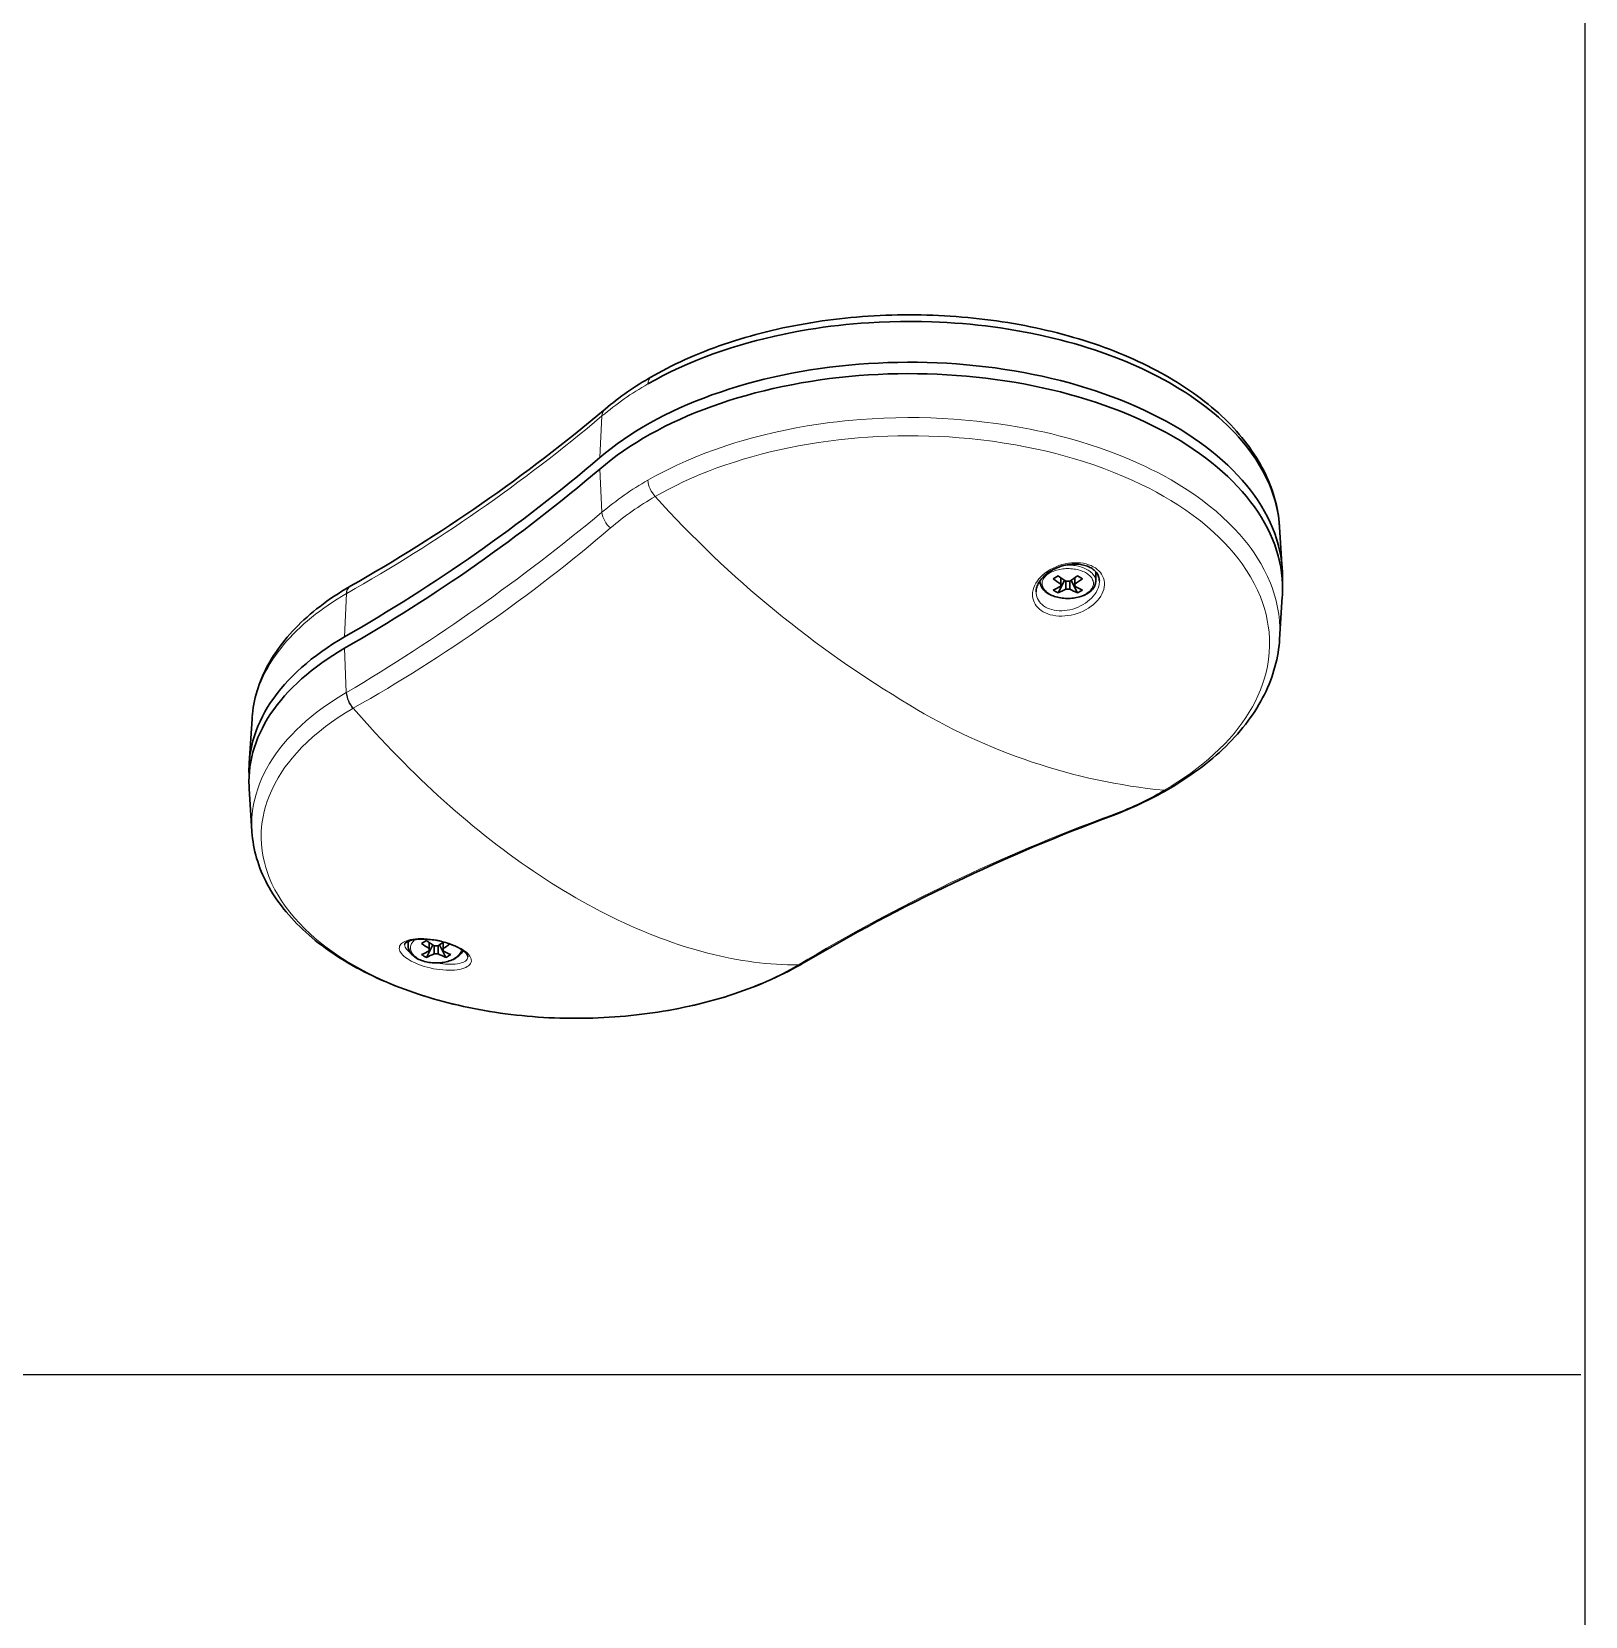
# Model space of a CAD drawing. Header units: millimetres. Extents: x 0 to 594, y 0 to 420.
# Drawn here: x 290.3 to 401.6, y 192.7 to 306.2 of the extents above; entities that cross this region are included whole.
import ezdxf

# ---------------------------------------------------------------- set-up
doc = ezdxf.new("R2010")
doc.units = ezdxf.units.MM
doc.linetypes.add('SLD-Durchgehend', pattern=[0])
doc.layers.add('SLD-0', color=7, linetype='SLD-Durchgehend')

msp = doc.modelspace()

# ---------------------------------------------------------------- linework, layer by layer
at = {"color": 7, "linetype": 'SLD-Durchgehend', "lineweight": 0}
for p, q in [((331.00469, 275.71743), (331.15413, 278.70164)), ((331.15413, 278.70164), (331.15413, 278.70167)), ((331.15253, 271.80325), (331.00469, 274.90088)), ((312.71363, 262.87711), (312.84082, 265.97166)), ((312.8652, 265.98575), (312.84082, 265.97166)), ((312.83718, 258.87497), (312.71363, 262.06057)), ((312.83718, 258.87496), (312.86108, 258.88874)), ((313.34067, 257.76234), (313.31595, 257.74809))]:
    msp.add_line(p, q, dxfattribs=at)
at = {"color": 7, "linetype": 'SLD-Durchgehend', "lineweight": 30}
for p, q in [((379.89431, 267.69847), (379.70073, 270.73267)), ((362.52482, 266.87944), (362.52482, 266.86588)), ((362.52483, 266.86359), (362.52482, 266.86588)), ((363.47597, 267.03273), (363.82953, 267.23683)), ((364.28889, 266.92321), (363.82953, 266.02585)), ((364.02985, 266.6589), (364.02985, 267.09577)), ((364.3834, 266.29152), (364.3834, 266.863)), ((364.66625, 266.863), (364.66625, 266.29152)), ((364.76076, 266.92321), (365.22012, 266.02585)), ((365.0198, 267.09577), (365.0198, 266.6589)), ((365.22012, 267.23683), (365.57368, 267.03273)), ((366.52482, 266.86826), (366.52483, 266.86588)), ((366.52483, 266.86588), (366.52483, 267.54177)), ((313.12035, 266.50044), (313.09497, 266.48579)), ((379.70073, 262.71232), (379.89431, 265.74657)), ((306.08213, 257.00357), (305.87907, 253.82084)), ((305.87908, 252.00919), (306.07632, 248.91758)), ((306.07859, 248.91773), (306.07842, 248.92004)), ((317.26999, 241.05768), (317.26999, 240.74082)), ((318.22114, 240.90767), (318.57469, 241.11177)), ((319.03406, 240.79815), (318.57469, 239.90079)), ((318.77502, 240.53384), (318.77502, 240.97071)), ((319.50592, 240.79815), (319.96529, 239.9008)), ((319.76496, 240.97071), (319.76496, 240.53384)), ((317.27, 240.73853), (317.26999, 240.74082)), ((319.12857, 240.16646), (319.12857, 240.73794)), ((319.41141, 240.73794), (319.41141, 240.16646))]:
    msp.add_line(p, q, dxfattribs=at)
at = {"color": 7, "linetype": 'SLD-Durchgehend', "lineweight": 30, "flags": 128}
for points in [[(379.70055, 270.73265), (379.70031, 270.73572), (379.6757, 271.04068), (379.63856, 271.35849), (379.58969, 271.67744), (379.52929, 271.99574), (379.45722, 272.31379), (379.37363, 272.6309), (379.24243, 273.05767), (379.09032, 273.48221), (378.9175, 273.90401), (378.72256, 274.32587), (378.50683, 274.74443), (378.27057, 275.15918), (377.98994, 275.60643), (377.68539, 276.04843), (377.35587, 276.48644), (377.00286, 276.9183), (376.75135, 277.20625), (376.48939, 277.49108), (376.2166, 277.77316), (375.93356, 278.05185), (375.63662, 278.3305), (375.32943, 278.60542), (375.01155, 278.87698), (374.68367, 279.14455), (374.34477, 279.40891), (373.99594, 279.66913), (373.64971, 279.91643), (373.29465, 280.15953), (372.93029, 280.39874), (372.55738, 280.63351), (372.17408, 280.86495), (371.78247, 281.09171), (371.38203, 281.31408), (370.97361, 281.53156), (370.40934, 281.8175), (369.83116, 282.09416), (369.23977, 282.3612), (368.63106, 282.62032), (368.00967, 282.86936), (367.37637, 283.10803), (366.90785, 283.27523), (366.43342, 283.43678), (365.95244, 283.59287), (365.46594, 283.74316), (364.97154, 283.88831), (364.47199, 284.02746), (363.96662, 284.16077), (363.45652, 284.28795), (362.67333, 284.46921), (361.88056, 284.636), (361.07572, 284.78873), (360.26283, 284.92655), (359.71212, 285.01076), (359.15814, 285.08816), (358.62017, 285.15641), (358.07985, 285.2182), (357.53648, 285.27359), (356.99124, 285.32244), (356.44148, 285.36493), (355.89031, 285.40078), (355.33698, 285.43001), (354.78272, 285.45255), (354.03268, 285.47233), (353.28182, 285.47986), (352.53105, 285.47512), (351.77533, 285.45794), (351.02062, 285.42831), (350.26782, 285.38629), (349.72104, 285.3479), (349.17575, 285.30296), (348.63126, 285.25139), (348.08874, 285.1933), (347.54561, 285.12835), (347.00495, 285.05685), (346.46606, 284.9787), (345.93012, 284.89406), (345.12241, 284.75316), (344.32287, 284.59751), (343.52911, 284.42652), (342.74521, 284.24099), (342.22405, 284.10815), (341.70771, 283.96881), (341.04974, 283.77972), (340.40096, 283.58014), (339.76213, 283.3703), (339.12927, 283.14874), (338.50724, 282.91704), (337.89677, 282.67545), (337.28968, 282.42041), (336.69521, 282.15551), (336.11408, 281.88106), (335.54256, 281.59511), (334.98527, 281.29981), (334.44291, 280.99552)], [(379.69837, 270.75974), (379.69574, 270.80515), (379.67439, 271.05863), (379.64646, 271.3109), (379.61217, 271.56139), (379.57082, 271.81481), (379.5229, 272.06737), (379.46841, 272.3191), (379.40733, 272.57003), (379.33967, 272.82016), (379.26542, 273.0695), (379.18456, 273.3181), (379.09707, 273.56596), (379.00292, 273.81312), (378.90209, 274.0596), (378.79455, 274.30541), (378.68026, 274.55059), (378.5592, 274.79514), (378.4313, 275.03908), (378.2964, 275.28266), (378.15721, 275.52105), (378.01041, 275.76007), (377.85705, 275.9979), (377.6973, 276.23424), (377.53133, 276.46882), (377.35941, 276.70129), (377.18177, 276.93137), (376.99875, 277.15869), (376.80798, 277.3862), (376.6114, 277.61142), (376.40879, 277.83465), (376.20013, 278.0559), (375.9854, 278.27517), (375.76458, 278.49248), (375.5374, 278.70805), (375.30951, 278.91665), (375.07189, 279.1266), (374.82799, 279.3347), (374.578, 279.54077), (374.32215, 279.74463), (374.06067, 279.94611), (373.7938, 280.14502), (373.52181, 280.34117), (373.245, 280.53437), (372.96363, 280.72446), (372.67797, 280.91128), (372.38829, 281.0947), (372.09486, 281.27456), (371.79796, 281.45074), (371.4981, 281.623), (371.18694, 281.79608), (370.87367, 281.96478), (370.55603, 282.13036), (370.234, 282.29286), (369.90757, 282.45227), (369.57672, 282.60861), (369.24137, 282.76192), (368.90369, 282.91122), (368.56042, 283.05796), (368.21304, 283.20149), (367.86187, 283.34168), (367.50731, 283.4784), (367.14964, 283.61152), (366.78921, 283.74095), (366.42692, 283.86642), (366.05858, 283.9894), (365.68831, 284.10847), (365.31551, 284.22384), (364.94016, 284.33552), (364.56221, 284.44355), (364.18163, 284.54792), (363.79838, 284.64867), (363.4124, 284.74579), (363.02372, 284.8393), (362.63227, 284.92921), (362.23802, 285.01552), (361.84091, 285.09825), (361.4409, 285.1774), (361.03788, 285.25299), (360.63565, 285.32428), (360.23107, 285.39187), (359.82364, 285.45584), (359.41404, 285.51608), (359.00299, 285.57247), (358.59129, 285.6249), (358.17963, 285.67332), (357.76882, 285.71764), (357.35492, 285.75833), (356.93993, 285.79516), (356.52418, 285.8281), (356.10761, 285.85715), (355.6902, 285.88232), (355.27193, 285.90361), (354.85273, 285.92101), (354.43255, 285.93453), (354.01235, 285.94412), (353.59217, 285.94977), (353.17196, 285.9515), (352.7517, 285.9493), (352.33137, 285.94317), (351.91091, 285.93312), (351.48987, 285.91908), (351.07247, 285.90124), (350.65381, 285.87943), (350.23469, 285.85366), (349.81591, 285.82398), (349.39842, 285.79043), (348.98311, 285.75309), (348.57085, 285.71206), (348.16013, 285.66728), (347.74676, 285.61824), (347.33551, 285.56543), (346.92633, 285.50886), (346.51917, 285.44853), (346.11399, 285.38442), (345.71072, 285.31654), (345.30933, 285.24488), (344.90981, 285.16942), (344.51213, 285.09018), (344.11623, 285.00713), (343.72208, 284.92026), (343.32964, 284.82955), (342.93886, 284.735), (342.54948, 284.63647), (342.16621, 284.53516), (341.7855, 284.43022), (341.40638, 284.32137), (341.02951, 284.20876), (340.65552, 284.09255), (340.28521, 283.97298), (339.91926, 283.85027), (339.55857, 283.7248), (339.19829, 283.59485), (338.84171, 283.46157), (338.48882, 283.32492), (338.13957, 283.18491), (337.79397, 283.04152), (337.45198, 282.89474), (337.11351, 282.74453), (336.77832, 282.59071), (336.44754, 282.4338), (336.12113, 282.27377), (335.79904, 282.11061), (335.48127, 281.94429), (335.1678, 281.77481), (334.8587, 281.60219), (334.69865, 281.50986)], [(331.00469, 275.71743), (331.40425, 276.05195), (331.81894, 276.38029), (332.24846, 276.7022), (332.69253, 277.01747), (333.15083, 277.32588), (333.62304, 277.62721), (334.10884, 277.92125), (334.6079, 278.20781), (335.11985, 278.48667), (335.64435, 278.75765), (336.18104, 279.02056), (336.72954, 279.27522), (337.28948, 279.52145), (337.86045, 279.75907), (338.44207, 279.98793), (339.03393, 280.20786), (339.63562, 280.41872), (340.24673, 280.62035), (340.86683, 280.81262), (341.49548, 280.99539), (342.13226, 281.16854), (342.77672, 281.33194), (343.42841, 281.48549), (344.08688, 281.62907), (344.75168, 281.76258), (345.42234, 281.88594), (346.09839, 281.99906), (346.77938, 282.10185), (347.46482, 282.19425), (348.15423, 282.2762), (348.84715, 282.34763), (349.54308, 282.4085), (350.24156, 282.45876), (350.94208, 282.49839), (351.64417, 282.52735), (352.34734, 282.54561), (353.0511, 282.55318), (353.75495, 282.55004), (354.45842, 282.5362), (355.16102, 282.51167), (355.86225, 282.47646), (356.56163, 282.43059), (357.25867, 282.37411), (357.9529, 282.30704), (358.64382, 282.22944), (359.33096, 282.14136), (360.01385, 282.04286), (360.692, 281.934), (361.36495, 281.81487), (362.03223, 281.68555), (362.69337, 281.54612), (363.34793, 281.39669), (363.99543, 281.23736), (364.63544, 281.06823), (365.26751, 280.88942), (365.89121, 280.70107), (366.50609, 280.5033), (367.11172, 280.29624), (367.70771, 280.08005), (368.29361, 279.85486), (368.86904, 279.62084), (369.43359, 279.37816), (369.98687, 279.12697), (370.52849, 278.86745), (371.05808, 278.59979), (371.57528, 278.32417), (372.07971, 278.04077), (372.57104, 277.7498), (373.04892, 277.45146), (373.51302, 277.14596), (373.96301, 276.8335), (374.39859, 276.51431), (374.81945, 276.18861), (375.2253, 275.85661), (375.61587, 275.51856), (375.99086, 275.17469), (376.35004, 274.82524), (376.69314, 274.47044), (377.01993, 274.11055), (377.33019, 273.74581), (377.62369, 273.37648), (377.90024, 273.00281), (378.15964, 272.62507), (378.40171, 272.24352), (378.62628, 271.85841), (378.8332, 271.47003), (379.02233, 271.07863), (379.19352, 270.68449), (379.34667, 270.28789), (379.48167, 269.88909), (379.59843, 269.48838), (379.69685, 269.08603), (379.77688, 268.68232), (379.83846, 268.27754), (379.88155, 267.87196), (379.90611, 267.46587), (379.91213, 267.05954), (379.90305, 266.72252)], [(331.00469, 274.90088), (331.40425, 275.23541), (331.81894, 275.56375), (332.24846, 275.88566), (332.69253, 276.20093), (333.15083, 276.50934), (333.62304, 276.81067), (334.10884, 277.10471), (334.6079, 277.39127), (335.11985, 277.67013), (335.64435, 277.94111), (336.18104, 278.20402), (336.72954, 278.45868), (337.28948, 278.70491), (337.86045, 278.94253), (338.44207, 279.17139), (339.03393, 279.39132), (339.63562, 279.60218), (340.24673, 279.80381), (340.86683, 279.99608), (341.49548, 280.17885), (342.13226, 280.352), (342.77672, 280.5154), (343.42841, 280.66895), (344.08688, 280.81252), (344.75168, 280.94604), (345.42234, 281.0694), (346.09839, 281.18251), (346.77938, 281.28531), (347.46482, 281.37771), (348.15423, 281.45966), (348.84715, 281.53109), (349.54308, 281.59196), (350.24156, 281.64222), (350.94208, 281.68185), (351.64417, 281.7108), (352.34734, 281.72907), (353.0511, 281.73664), (353.75495, 281.7335), (354.45842, 281.71966), (355.16102, 281.69513), (355.86225, 281.65991), (356.56163, 281.61405), (357.25867, 281.55757), (357.9529, 281.4905), (358.64382, 281.4129), (359.33096, 281.32482), (360.01385, 281.22631), (360.692, 281.11746), (361.36495, 280.99833), (362.03223, 280.86901), (362.69337, 280.72958), (363.34793, 280.58015), (363.99543, 280.42081), (364.63544, 280.25169), (365.26751, 280.07288), (365.89121, 279.88453), (366.50609, 279.68676), (367.11172, 279.4797), (367.70771, 279.26351), (368.29361, 279.03832), (368.86904, 278.8043), (369.43359, 278.56162), (369.98687, 278.31043), (370.52849, 278.05091), (371.05808, 277.78325), (371.57528, 277.50762), (372.07971, 277.22423), (372.57104, 276.93326), (373.04892, 276.63492), (373.51302, 276.32942), (373.96301, 276.01696), (374.39859, 275.69777), (374.81945, 275.37207), (375.2253, 275.04007), (375.61587, 274.70202), (375.99086, 274.35815), (376.35004, 274.00869), (376.69314, 273.6539), (377.01993, 273.294), (377.33019, 272.92927), (377.62369, 272.55994), (377.90024, 272.18627), (378.15964, 271.80853), (378.40171, 271.42698), (378.62628, 271.04187), (378.8332, 270.65349), (379.02233, 270.26209), (379.19352, 269.86795), (379.34667, 269.47135), (379.48167, 269.07255), (379.59843, 268.67184), (379.69685, 268.26949), (379.77688, 267.86578), (379.83846, 267.461), (379.88155, 267.05542), (379.90611, 266.64933), (379.91213, 266.243), (379.89961, 265.83673), (379.89431, 265.74657)], [(362.2542, 266.10639), (362.25788, 266.18684), (362.26806, 266.27047), (362.28455, 266.35468), (362.30728, 266.43932), (362.33616, 266.52409), (362.3712, 266.60893), (362.41194, 266.69292), (362.45875, 266.77693), (362.51151, 266.86059), (362.57007, 266.9435), (362.63418, 267.02521), (362.70356, 267.10528), (362.77828, 267.18368), (362.85731, 267.25949), (362.94187, 267.3339), (363.03155, 267.4064), (363.12587, 267.47649), (363.22423, 267.54366), (363.32599, 267.60742), (363.43077, 267.66752), (363.53851, 267.724), (363.64974, 267.77717), (363.76429, 267.8269), (363.88141, 267.87281), (364.00022, 267.91451), (364.11991, 267.95172), (364.23975, 267.98425), (364.35994, 268.01221), (364.48127, 268.03585), (364.60345, 268.05509), (364.72569, 268.06978), (364.84709, 268.07981), (364.9669, 268.08516), (365.0844, 268.08586), (365.19914, 268.08198), (365.3124, 268.07356), (365.42398, 268.06062), (365.53307, 268.04326), (365.63913, 268.0216), (365.74165, 267.99578), (365.84021, 267.96599), (365.93441, 267.93243), (366.024, 267.89531), (366.11003, 267.85426), (366.1916, 267.80971), (366.26861, 267.76177), (366.34085, 267.7106), (366.40814, 267.65636), (366.47031, 267.5992), (366.52725, 267.53921), (366.57885, 267.47654), (366.62518, 267.41102), (366.66612, 267.34265), (366.70149, 267.27146), (366.73107, 267.19752), (366.75463, 267.121), (366.77195, 267.04213), (366.78284, 266.96161), (366.78726, 266.87968), (366.78717, 266.87622)], [(363.15204, 265.9579), (363.1982, 265.93209), (363.28803, 265.8863), (363.38187, 265.84398), (363.4794, 265.80521), (363.58028, 265.77009), (363.68417, 265.73867), (363.79073, 265.71105), (363.8996, 265.68725), (364.01044, 265.66735), (364.12289, 265.65137), (364.2366, 265.63935), (364.35121, 265.63131), (364.46637, 265.62728), (364.5817, 265.62725), (364.69685, 265.63123), (364.81146, 265.63921), (364.92516, 265.65117), (365.03759, 265.66709), (365.14841, 265.68693), (365.25727, 265.71065), (365.36383, 265.73821), (365.46775, 265.76956), (365.5687, 265.80463), (365.66634, 265.84337), (365.76037, 265.8857), (365.85045, 265.93155), (365.93626, 265.98084), (366.01747, 266.03345), (366.09373, 266.08927), (366.16469, 266.14814), (366.23002, 266.20985), (366.28938, 266.27418), (366.34246, 266.34083), (366.389, 266.40948), (366.4288, 266.47975), (366.46174, 266.5513), (366.48775, 266.62374), (366.50685, 266.69676), (366.51907, 266.77005), (366.52451, 266.84335), (366.52406, 266.86873)], [(366.56809, 267.49235), (366.53252, 267.44986), (366.52482, 267.44115)], [(313.09544, 266.48521), (313.08386, 266.47861), (312.8005, 266.31136), (312.52141, 266.14087), (312.24688, 265.96726), (311.9772, 265.79071), (311.71272, 265.61139), (311.4537, 265.42947), (311.20039, 265.24511), (310.95305, 265.05846), (310.71252, 264.8703), (310.48484, 264.68582), (310.25224, 264.49046), (310.02571, 264.29298), (309.80523, 264.09337), (309.59079, 263.89163), (309.38237, 263.68775), (309.17994, 263.48171), (308.9835, 263.27353), (308.79304, 263.06318), (308.60854, 262.85067), (308.43001, 262.63599), (308.25743, 262.41914), (308.0908, 262.20013), (307.92964, 261.9781), (307.7776, 261.75829), (307.63089, 261.53544), (307.48988, 261.31001), (307.35495, 261.08246), (307.22651, 260.85343), (307.10491, 260.62344), (306.99059, 260.39351), (306.88451, 260.16615), (306.78309, 259.93365), (306.68843, 259.70039), (306.60048, 259.46639), (306.51921, 259.23161), (306.4446, 258.99606), (306.3766, 258.75967), (306.31516, 258.52215), (306.2605, 258.28436), (306.21261, 258.04632), (306.17146, 257.80803), (306.13701, 257.56944), (306.10926, 257.33054), (306.09439, 257.16167)], [(364.02985, 266.49562), (364.02985, 266.51567), (364.02985, 266.53583), (364.02985, 266.55608), (364.02985, 266.57644), (364.02985, 266.5969), (364.02985, 266.61747), (364.02985, 266.63813), (364.02985, 266.6589)], [(365.0198, 266.6589), (365.0198, 266.63813), (365.0198, 266.61747), (365.0198, 266.5969), (365.0198, 266.57644), (365.0198, 266.55608), (365.0198, 266.53583), (365.0198, 266.51567), (365.0198, 266.49562)], [(305.87389, 252.91502), (305.87152, 252.96302), (305.86321, 253.31686), (305.87094, 253.67072), (305.89472, 254.02433), (305.93452, 254.37746), (305.99032, 254.72987), (306.06208, 255.08132), (306.14976, 255.43156), (306.25328, 255.78035), (306.37258, 256.12747), (306.50759, 256.47266), (306.6582, 256.81569), (306.82431, 257.15633), (307.00582, 257.49434), (307.20258, 257.82949), (307.41448, 258.16156), (307.64136, 258.4903), (307.88308, 258.81551), (308.13945, 259.13695), (308.41031, 259.45441), (308.69548, 259.76767), (308.99475, 260.07651), (309.30792, 260.38072), (309.63479, 260.6801), (309.97511, 260.97443), (310.32866, 261.26352), (310.69521, 261.54717), (311.07448, 261.82518), (311.46624, 262.09736), (311.8702, 262.36354), (312.28609, 262.62351), (312.71363, 262.87711)], [(371.69487, 251.93511), (371.89781, 252.05289), (372.19664, 252.23204), (372.48838, 252.41267), (372.77727, 252.59741), (373.06099, 252.78484), (373.33956, 252.97498), (373.61301, 253.16784), (373.88135, 253.36345), (374.1446, 253.56181), (374.4028, 253.76298), (374.6564, 253.96736), (374.90425, 254.17407), (375.14637, 254.38312), (375.38279, 254.59453), (375.6135, 254.8083), (375.83854, 255.02446), (376.05811, 255.24324), (376.2717, 255.46421), (376.47787, 255.68575), (376.67905, 255.91038), (376.87484, 256.13775), (377.06484, 256.3675), (377.24861, 256.59913), (377.42575, 256.83219), (377.5909, 257.05903), (377.7562, 257.29629), (377.9147, 257.5346), (378.06641, 257.77396), (378.21138, 258.01435), (378.34963, 258.25579), (378.48118, 258.49828), (378.60607, 258.74181), (378.72432, 258.9864), (378.83596, 259.23204), (378.941, 259.47876), (379.03948, 259.72655), (379.13141, 259.97543), (379.21681, 260.22541), (379.29569, 260.47648), (379.36821, 260.72946), (379.43328, 260.98045), (379.49166, 261.23178), (379.54361, 261.48453), (379.58901, 261.73824), (379.62772, 261.99232), (379.65967, 262.24626), (379.6848, 262.49958), (379.70022, 262.7112)], [(305.87907, 252.00919), (305.87152, 252.14648), (305.86321, 252.50032), (305.87094, 252.85417), (305.89472, 253.20779), (305.93452, 253.56092), (305.99032, 253.91333), (306.06208, 254.26477), (306.14976, 254.61502), (306.25328, 254.96381), (306.37258, 255.31092), (306.50759, 255.65612), (306.6582, 255.99915), (306.82431, 256.33979), (307.00582, 256.6778), (307.20258, 257.01295), (307.41448, 257.34501), (307.64136, 257.67376), (307.88308, 257.99897), (308.13945, 258.32041), (308.41031, 258.63787), (308.69548, 258.95113), (308.99475, 259.25997), (309.30792, 259.56418), (309.63479, 259.86356), (309.97511, 260.15789), (310.32866, 260.44698), (310.69521, 260.73063), (311.07448, 261.00864), (311.46624, 261.28082), (311.8702, 261.54699), (312.28609, 261.80697), (312.71363, 262.06057)], [(306.09119, 257.12542), (306.08817, 257.09109), (306.08304, 257.00541)], [(306.07636, 248.92019), (306.07731, 248.90199), (306.09629, 248.66367), (306.12193, 248.42542), (306.15425, 248.18713), (306.19325, 247.94911), (306.23887, 247.71168), (306.29114, 247.47482), (306.35006, 247.23848), (306.41566, 247.00265), (306.48796, 246.76728), (306.5671, 246.53206), (306.65204, 246.30005), (306.7442, 246.06718), (306.84313, 245.83479), (306.94867, 245.60334), (307.06063, 245.37328), (307.17871, 245.14518), (307.30252, 244.91972), (307.43372, 244.69379), (307.57161, 244.46878), (307.71572, 244.24554), (307.86605, 244.02409), (308.02261, 243.80441), (308.18542, 243.58649), (308.3545, 243.37033), (308.52986, 243.15592), (308.71153, 242.94324), (308.89953, 242.7323), (309.09388, 242.52308), (309.2946, 242.31559), (309.50173, 242.10981), (309.71536, 241.90567), (309.93027, 241.70802), (310.15368, 241.51014), (310.3828, 241.31461), (310.61739, 241.12165), (310.85711, 240.93148), (311.10167, 240.74433), (311.35076, 240.56039), (311.6057, 240.37865), (311.866, 240.19949), (312.1313, 240.02316), (312.40159, 239.84967), (312.67689, 239.679), (312.95722, 239.51113), (313.24285, 239.34592), (313.52738, 239.18699), (313.82088, 239.02865), (314.11965, 238.87298), (314.42343, 238.72014), (314.73191, 238.57027), (315.04479, 238.4235), (315.36173, 238.27999), (315.68235, 238.1399), (316.00631, 238.00336), (316.33329, 237.87048), (316.66294, 237.74138), (316.99493, 237.61616), (317.32892, 237.49494), (317.66436, 237.37783), (318.00944, 237.262), (318.35593, 237.15031), (318.70544, 237.04218), (319.05801, 236.93762), (319.41365, 236.83661), (319.77239, 236.73914), (320.13456, 236.64514), (320.49712, 236.55538), (320.86408, 236.46884), (321.2337, 236.38596), (321.60546, 236.30684), (321.97884, 236.23161), (322.35337, 236.16032), (322.72802, 236.09313), (323.10758, 236.02916), (323.48785, 235.96916), (323.86913, 235.91309), (324.25146, 235.86091), (324.6349, 235.81263), (325.01949, 235.76822), (325.40528, 235.72769), (325.7923, 235.69103), (326.18056, 235.65824), (326.57013, 235.62931), (326.96105, 235.60423), (327.35337, 235.58302), (327.74723, 235.56567), (328.14118, 235.5523), (328.5334, 235.54294), (328.92717, 235.53746), (329.32171, 235.53591), (329.71618, 235.53829), (330.10963, 235.5446), (330.50124, 235.55482), (330.89115, 235.5689), (331.28271, 235.58695), (331.67347, 235.60891), (332.06348, 235.63476), (332.45278, 235.66452), (332.84139, 235.69819), (333.22936, 235.73577), (333.6168, 235.77729), (334.00301, 235.82268), (334.38765, 235.87192), (334.77079, 235.92501), (335.15244, 235.98196), (335.53263, 236.04277), (335.91158, 236.10749), (336.28779, 236.17589), (336.6609, 236.24784), (337.03346, 236.32382), (337.40465, 236.4037), (337.77367, 236.48734), (338.1395, 236.57452), (338.50122, 236.66501), (338.85794, 236.75845), (339.21706, 236.85685), (339.57267, 236.95869), (339.9248, 237.06398), (340.2735, 237.17272), (340.61883, 237.28494), (340.96082, 237.40065), (341.29951, 237.51986), (341.6349, 237.64257), (341.96703, 237.76881), (342.29593, 237.89859), (342.62164, 238.03193), (342.9442, 238.16887), (343.26396, 238.30964), (343.57577, 238.45198), (343.88303, 238.5973), (344.18745, 238.74641), (344.48871, 238.8992), (344.78652, 239.05555), (345.08057, 239.21533), (345.37056, 239.37843), (345.44035, 239.41906)], [(317.04826, 240.9157), (317.05881, 240.92701), (317.08398, 240.95026), (317.11478, 240.97411), (317.15138, 240.99822), (317.19402, 241.02235), (317.24284, 241.0462), (317.29787, 241.06947), (317.35915, 241.09188), (317.4265, 241.1131), (317.50026, 241.13299), (317.57901, 241.15099), (317.6634, 241.16713), (317.7531, 241.1812), (317.84775, 241.19303), (317.94696, 241.20247), (318.05031, 241.2094), (318.15739, 241.21372), (318.26727, 241.21536), (318.38055, 241.21433), (318.49707, 241.2106), (318.6162, 241.20411), (318.73721, 241.19488), (318.8594, 241.18294), (318.98215, 241.16835), (319.10512, 241.15113), (319.22847, 241.13132), (319.35281, 241.10882), (319.47736, 241.08373), (319.60122, 241.05622), (319.72357, 241.02648), (319.84369, 240.99469), (319.96099, 240.96105), (320.07594, 240.92546), (320.18931, 240.88771), (320.30068, 240.84794), (320.40925, 240.80645), (320.51421, 240.76354), (320.61488, 240.71955), (320.71064, 240.67482), (320.80105, 240.62963), (320.88731, 240.58349), (320.96972, 240.53628), (321.04731, 240.48858), (321.11965, 240.44075), (321.18636, 240.39318), (321.24712, 240.34627), (321.30164, 240.30047), (321.34981, 240.25617), (321.39227, 240.21312), (321.42917, 240.17148), (321.46028, 240.13193), (321.48574, 240.09486), (321.50575, 240.06072), (321.52068, 240.02987), (321.53101, 240.00259), (321.53736, 239.97899), (321.54047, 239.95855), (321.54071, 239.94812)], [(317.27055, 240.73807), (317.27226, 240.68052), (317.28107, 240.60792), (317.29643, 240.536), (317.3183, 240.46492), (317.34663, 240.39482), (317.38142, 240.32587), (317.42263, 240.25826), (317.4702, 240.1922), (317.52406, 240.12794), (317.58404, 240.06574), (317.64994, 240.00587), (317.7215, 239.94859), (317.79841, 239.89412), (317.87625, 239.84512), (317.89721, 239.83284), (317.94337, 239.80703), (318.0332, 239.76124), (318.12703, 239.71892), (318.22457, 239.68015), (318.32545, 239.64503), (318.42934, 239.61362), (318.53589, 239.58599), (318.64476, 239.56219), (318.7556, 239.54229), (318.86805, 239.52631), (318.98176, 239.51429), (319.09638, 239.50625), (319.21153, 239.50222), (319.32687, 239.50219), (319.44202, 239.50617), (319.55662, 239.51415), (319.67032, 239.52611), (319.78276, 239.54203), (319.89358, 239.56187), (320.00244, 239.58559), (320.109, 239.61315), (320.21292, 239.6445), (320.31386, 239.67957), (320.41151, 239.71831), (320.50554, 239.76064), (320.59562, 239.80649), (320.68142, 239.85578), (320.76263, 239.90839), (320.8389, 239.96422), (320.90986, 240.02308), (320.97519, 240.08479), (321.03454, 240.14912), (321.08762, 240.21577), (321.13416, 240.28441), (321.17396, 240.35469), (321.19029, 240.39015)], [(318.77501, 240.37056), (318.77502, 240.39061), (318.77502, 240.41077), (318.77502, 240.43102), (318.77502, 240.45138), (318.77502, 240.47184), (318.77502, 240.49241), (318.77502, 240.51307), (318.77502, 240.53384)], [(319.76496, 240.53384), (319.76497, 240.51307), (319.76497, 240.49241), (319.76497, 240.47184), (319.76497, 240.45138), (319.76497, 240.43102), (319.76497, 240.41077), (319.76497, 240.39061), (319.76496, 240.37056)], [(345.44151, 239.41845), (345.45783, 239.42787), (345.46462, 239.4318)]]:
    msp.add_lwpolyline(points, dxfattribs=at)
at = {"color": 7, "linetype": 'SLD-Durchgehend', "lineweight": 0, "flags": 128}
for points in [[(334.44291, 274.10225), (334.94203, 274.38291), (335.45411, 274.6561), (335.97956, 274.92196), (336.51733, 275.17992), (337.16833, 275.47433), (337.83492, 275.75689), (338.51915, 276.02834), (339.21775, 276.2873), (339.69558, 276.45439), (340.17939, 276.61562), (340.66986, 276.77122), (341.1659, 276.9208), (341.9271, 277.1357), (342.6998, 277.33645), (343.48646, 277.52359), (344.28311, 277.69607), (345.06623, 277.84949), (345.85725, 277.98874), (346.65856, 278.11415), (347.46626, 278.22502), (348.01295, 278.29138), (348.56194, 278.35108), (349.11398, 278.40418), (349.66783, 278.45054), (350.50933, 278.50787), (351.35358, 278.54966), (352.2032, 278.57593), (353.05383, 278.58645), (353.88078, 278.58158), (354.70706, 278.56183), (355.53509, 278.52705), (356.36084, 278.47733), (356.91476, 278.43548), (357.46704, 278.38691), (358.0184, 278.33153), (358.56761, 278.26945), (359.39455, 278.16275), (360.21517, 278.04086), (361.03196, 277.9033), (361.84068, 277.75069), (362.35952, 277.64394), (362.87442, 277.53099), (363.38602, 277.41168), (363.89322, 277.28626), (364.65171, 277.08498), (365.39886, 276.87003), (366.13682, 276.64066), (366.86187, 276.39795), (367.58102, 276.13925), (368.28549, 275.86742), (368.97735, 275.58154), (369.65298, 275.283), (370.08137, 275.08312), (370.50248, 274.87815), (370.91683, 274.66781), (371.32352, 274.45254), (371.92385, 274.11767), (372.50563, 273.77206), (373.07048, 273.41461), (373.61549, 273.04704), (374.14577, 272.66551), (374.65466, 272.27439), (375.14361, 271.87241), (375.60997, 271.4616), (376.04116, 271.05422), (376.45013, 270.63927), (376.83797, 270.21551), (377.20264, 269.78494), (377.4348, 269.4916), (377.65621, 269.19551), (377.86712, 268.89626), (378.06705, 268.59451), (378.34867, 268.13315), (378.60462, 267.66684), (378.83552, 267.19409), (379.04004, 266.71732), (379.15827, 266.40675), (379.2653, 266.09483), (379.36124, 265.78116), (379.44586, 265.4664), (379.55227, 264.98841), (379.63258, 264.50873), (379.68686, 264.02591), (379.71468, 263.54234), (379.7185, 263.21635), (379.71029, 262.89039), (379.69917, 262.71136)], [(371.42833, 251.87824), (371.92573, 252.17346), (372.40907, 252.4767), (372.87779, 252.78759), (373.33136, 253.10578), (373.76925, 253.43091), (374.19092, 253.76256), (374.59656, 254.10081), (374.99748, 254.45604), (375.3808, 254.81779), (375.74605, 255.18562), (376.1004, 255.56757), (376.43535, 255.95532), (376.73543, 256.32895), (377.01765, 256.70746), (377.28169, 257.09039), (377.52725, 257.47731), (377.75404, 257.86779), (377.96178, 258.26132), (378.1506, 258.65801), (378.32524, 259.06982), (378.47953, 259.48443), (378.61328, 259.90132), (378.72865, 260.32945), (378.82239, 260.75935), (378.90259, 261.25031), (378.95458, 261.74295), (378.97834, 262.23644), (378.97381, 262.72998), (378.94097, 263.22275), (378.89038, 263.64358), (378.81912, 264.06358), (378.72729, 264.48224), (378.615, 264.89907), (378.47838, 265.32512), (378.32034, 265.7487), (378.11451, 266.22731), (377.88111, 266.70211), (377.62056, 267.17232), (377.33331, 267.63717), (377.01977, 268.09589), (376.73073, 268.48333), (376.42267, 268.86604), (376.09596, 269.24356), (375.751, 269.61543), (375.37779, 269.99135), (374.98579, 270.36085), (374.51713, 270.77315), (374.02465, 271.17659), (373.50918, 271.57051), (372.97158, 271.95427), (372.4127, 272.32722), (371.91781, 272.63758), (371.40767, 272.93985), (370.88292, 273.23366), (370.34418, 273.51865), (369.77646, 273.80207), (369.1947, 274.07583), (368.51605, 274.37534), (367.82001, 274.66192), (367.10774, 274.93514), (366.3804, 275.19454), (365.63918, 275.43967), (364.99422, 275.63797), (364.33954, 275.82572), (363.6759, 276.00269), (363.00412, 276.16867), (362.30589, 276.32763), (361.59995, 276.4748), (360.78784, 276.62774), (359.96671, 276.76517), (359.13793, 276.88688), (358.30286, 276.99267), (357.46286, 277.08235), (356.74057, 277.14623), (356.01513, 277.19829), (355.28744, 277.23848), (354.55835, 277.26674), (353.80834, 277.28332), (353.05782, 277.28729), (352.34454, 277.27935), (351.63152, 277.26001), (350.91956, 277.2293), (350.20947, 277.18725), (349.50208, 277.13389), (348.79828, 277.06932), (348.09783, 276.99354), (347.38005, 276.90378), (346.66684, 276.80224), (345.95908, 276.68904), (345.24184, 276.56137), (344.53134, 276.4217), (343.86283, 276.27792), (343.20109, 276.12342), (342.54687, 275.95839), (341.90092, 275.78302), (341.264, 275.5975), (340.6369, 275.40208), (340.01939, 275.19673), (339.39353, 274.97487), (338.77875, 274.74277), (338.17579, 274.50071), (337.57219, 274.24318), (336.98183, 273.97562), (336.46003, 273.72533), (335.94963, 273.4671), (335.45118, 273.20123), (334.96518, 272.92796)], [(361.99529, 265.87707), (362.00632, 266.06335), (362.0427, 266.25295), (362.09207, 266.41099), (362.15823, 266.56776), (362.24319, 266.72643), (362.34461, 266.88163), (362.46199, 267.03253), (362.59427, 267.17791), (362.74492, 267.32061), (362.90928, 267.45547), (363.0841, 267.58009), (363.27002, 267.69524), (363.47167, 267.80298), (363.6823, 267.89896), (363.89315, 267.97983), (364.10952, 268.04831), (364.33667, 268.10524), (364.56634, 268.14784), (364.78462, 268.17449), (365.00197, 268.18753), (365.22342, 268.18647), (365.44041, 268.17062), (365.63838, 268.14224), (365.8294, 268.10097), (366.01749, 268.04514), (366.19519, 267.97624), (366.35229, 267.8995), (366.49775, 267.81207), (366.63421, 267.71147), (366.75625, 267.60095), (366.85943, 267.48574), (366.94776, 267.36291), (367.02252, 267.22954), (367.08061, 267.09001), (367.12593, 266.92556), (367.1493, 266.75446), (367.15104, 266.59568), (367.13439, 266.43505), (367.09825, 266.26894), (367.04332, 266.1033), (366.97244, 265.94405), (366.88491, 265.78744), (366.77824, 265.6303), (366.65551, 265.4781), (366.51867, 265.33301), (366.36783, 265.19479), (366.19914, 265.06081), (366.01793, 264.93604), (365.82917, 264.82352), (365.63086, 264.72158), (365.41806, 264.62852), (365.19812, 264.54827), (364.98192, 264.48401), (364.76216, 264.43274), (364.53357, 264.39403), (364.30465, 264.37003), (364.09011, 264.3612), (363.87846, 264.3659), (363.66495, 264.38502), (363.45791, 264.41853), (363.27071, 264.46301), (363.09209, 264.51978), (362.91844, 264.59076), (362.75661, 264.67387), (362.61485, 264.76365), (362.48591, 264.8632), (362.36756, 264.97515), (362.26451, 265.09586), (362.1798, 265.22064), (362.11067, 265.35195), (362.05627, 265.49281), (362.01898, 265.63859), (362.00174, 265.75661), (361.99529, 265.87707)], [(364.37863, 268.01737), (364.44859, 268.01962), (364.57057, 268.02015), (364.69238, 268.0164), (364.81357, 268.00836), (364.93368, 267.99607), (365.05228, 267.97958), (365.16891, 267.95895), (365.28314, 267.93425), (365.39455, 267.90557), (365.50273, 267.87303), (365.60727, 267.83674), (365.70778, 267.79684), (365.8039, 267.75347), (365.89525, 267.70681), (365.98151, 267.65701), (366.06235, 267.60427), (366.13746, 267.54879), (366.20658, 267.49076), (366.26944, 267.43041), (366.32582, 267.36796), (366.37549, 267.30365), (366.41827, 267.2377), (366.45402, 267.17037), (366.48259, 267.10191), (366.50387, 267.03257), (366.51779, 266.96261), (366.5243, 266.89229), (366.52482, 266.86826)], [(362.25542, 266.10628), (362.25414, 266.08434), (362.25973, 265.97614), (362.27491, 265.86932), (362.30661, 265.74159), (362.35261, 265.61819), (362.41469, 265.49675), (362.49136, 265.38172), (362.57906, 265.27739), (362.67945, 265.18064), (362.79543, 265.08973), (362.92334, 265.0083), (363.06128, 264.93745), (363.20905, 264.87707), (363.37052, 264.82626), (363.53997, 264.78735), (363.71658, 264.76057), (363.89847, 264.7461), (364.09017, 264.74415), (364.28447, 264.75522), (364.47992, 264.77915), (364.67499, 264.81558), (364.87419, 264.86588), (365.06996, 264.92853), (365.25795, 265.00177), (365.43994, 265.08582), (365.61971, 265.18296), (365.79055, 265.29008), (365.94559, 265.40199), (366.09021, 265.52162), (366.227, 265.65183), (366.35082, 265.78844), (366.45587, 265.92369), (366.54761, 266.06303), (366.62725, 266.20952), (366.69148, 266.35838), (366.73852, 266.50427), (366.77003, 266.65043), (366.7858, 266.80008), (366.7851, 266.87599)], [(362.52482, 266.86588), (362.52488, 266.87468), (362.5251, 266.88488)], [(363.22606, 265.95559), (363.31104, 265.90954), (363.40092, 265.8667), (363.49532, 265.82724), (363.59387, 265.79132), (363.69616, 265.75907), (363.80179, 265.73064), (363.91034, 265.70612), (364.02135, 265.68564), (364.1344, 265.66926), (364.24902, 265.65705), (364.36474, 265.64906), (364.48111, 265.64533), (364.59766, 265.64586), (364.71392, 265.65066), (364.82941, 265.65971), (364.94368, 265.67296), (365.05626, 265.69038), (365.1667, 265.71188), (365.27455, 265.73738), (365.37939, 265.76678), (365.48079, 265.79996), (365.57833, 265.83678), (365.67164, 265.8771), (365.76032, 265.92076), (365.84403, 265.96758), (365.92243, 266.01736), (365.99521, 266.06992), (366.06206, 266.12504), (366.12272, 266.18249), (366.17695, 266.24205), (366.22452, 266.30347), (366.26525, 266.36651), (366.29897, 266.43092), (366.32555, 266.49643), (366.34488, 266.56278), (366.35688, 266.62971), (366.3615, 266.69694), (366.35873, 266.7642), (366.34857, 266.83123), (366.33107, 266.89775), (366.30629, 266.9635), (366.27434, 267.0282), (366.23535, 267.09161), (366.18947, 267.15346), (366.13689, 267.21351), (366.07781, 267.27151), (366.01248, 267.32723), (365.94117, 267.38045), (365.86414, 267.43095), (365.78173, 267.47852), (365.69426, 267.52299), (365.60207, 267.56416), (365.50555, 267.60187), (365.40508, 267.63597), (365.30106, 267.66633), (365.19392, 267.69282), (365.08408, 267.71533), (364.972, 267.73377), (364.85811, 267.74807), (364.74288, 267.75818), (364.62677, 267.76404), (364.51025, 267.76564), (364.39379, 267.76297), (364.27786, 267.75604), (364.16292, 267.74489), (364.04944, 267.72954), (363.93788, 267.71008), (363.82867, 267.68656), (363.72227, 267.6591), (363.6191, 267.62779), (363.51958, 267.59277), (363.42411, 267.55418), (363.33307, 267.51217), (363.24683, 267.46691), (363.16573, 267.41859), (363.0901, 267.36739), (363.02026, 267.31353), (362.95647, 267.25721), (362.899, 267.19868), (362.84807, 267.13816), (362.8039, 267.07589), (362.76665, 267.01214), (362.73649, 266.94715), (362.71352, 266.88118), (362.69785, 266.81451), (362.68953, 266.7474), (362.68861, 266.68012), (362.69508, 266.61294), (362.70892, 266.54613), (362.73006, 266.47996), (362.75844, 266.4147), (362.79393, 266.35061), (362.83639, 266.28795), (362.88564, 266.22697), (362.9415, 266.16792), (363.00373, 266.11103), (363.07209, 266.05653), (363.1463, 266.00465), (363.22606, 265.95559)], [(312.84082, 265.97166), (312.50492, 265.7731), (312.17621, 265.57056), (311.8543, 265.36379), (311.53988, 265.1532), (311.23067, 264.93716), (310.92936, 264.71743), (310.63556, 264.49372), (310.34994, 264.2665), (310.06919, 264.03295), (309.79708, 263.79601), (309.53327, 263.55535), (309.27838, 263.31152), (309.03056, 263.06258), (308.79203, 262.81064), (308.56249, 262.55533), (308.3425, 262.29724), (308.13884, 262.04499), (307.94429, 261.79036), (307.75864, 261.533), (307.5823, 261.27347), (307.38675, 260.9653), (307.2043, 260.65442), (307.03512, 260.3411), (306.87847, 260.02375), (306.73538, 259.70422), (306.60599, 259.38281), (306.48133, 259.03265), (306.37289, 258.6807), (306.28052, 258.32619), (306.2046, 257.97038), (306.13719, 257.55608), (306.09207, 257.14037), (306.08401, 257.00345)], [(306.07842, 248.92004), (306.06915, 249.04755), (306.06065, 249.44237), (306.07732, 249.91964), (306.12344, 250.39642), (306.19889, 250.8718), (306.27764, 251.23944), (306.37397, 251.60574), (306.48777, 251.97031), (306.62036, 252.33644), (306.77062, 252.70037), (306.93838, 253.06167), (307.12634, 253.42527), (307.3321, 253.78573), (307.5554, 254.14261), (307.79861, 254.49921), (308.05943, 254.85171), (308.33755, 255.1997), (308.62346, 255.53247), (308.92528, 255.86061), (309.24268, 256.18372), (309.59697, 256.52147), (309.96859, 256.85325), (310.35704, 257.17865), (310.76181, 257.49725), (311.18241, 257.80862), (311.7119, 258.17529), (312.26384, 258.53097), (312.83718, 258.87497)], [(313.31595, 257.74809), (312.77642, 257.42468), (312.25652, 257.09072), (311.78798, 256.76871), (311.33757, 256.43804), (310.90602, 256.09923), (310.45836, 255.72171), (310.03395, 255.33533), (309.65007, 254.95771), (309.2883, 254.57273), (308.94927, 254.18106), (308.68902, 253.85588), (308.44434, 253.52664), (308.21548, 253.19369), (307.94813, 252.7662), (307.70665, 252.33331), (307.49147, 251.89582), (307.30301, 251.45453), (307.16806, 251.08869), (307.05134, 250.72062), (306.95297, 250.35076), (306.87308, 249.97958), (306.81396, 249.62301), (306.77185, 249.26557), (306.7468, 248.90766), (306.73963, 248.45317), (306.75998, 247.99854), (306.80778, 247.5446), (306.88296, 247.09217), (306.96539, 246.72118), (307.06629, 246.35155), (307.18553, 245.98374), (307.32298, 245.61822), (307.51201, 245.18255), (307.72697, 244.75091), (307.9516, 244.35073), (308.19859, 243.95486), (308.46752, 243.5639), (308.78481, 243.14453), (309.12745, 242.73185), (309.47873, 242.34364), (309.85254, 241.96237), (310.24824, 241.58868), (310.58793, 241.28892), (310.94184, 240.99462), (311.30958, 240.7061), (311.79579, 240.34863), (312.30364, 240.00096), (312.83218, 239.66372), (313.38047, 239.33755), (313.84629, 239.07757), (314.32507, 238.82533), (314.81619, 238.58112), (315.31906, 238.34527), (315.81147, 238.12731), (316.31418, 237.91723), (316.82662, 237.71525), (317.49039, 237.47083), (318.16896, 237.2398), (318.86107, 237.02258), (319.56547, 236.81956), (320.1541, 236.66325), (320.75052, 236.51671), (321.35398, 236.38012), (321.96374, 236.25365), (322.55336, 236.14207), (323.14819, 236.03989), (323.74756, 235.94721), (324.51405, 235.84341), (325.28684, 235.75507), (326.06449, 235.68235), (326.84559, 235.62537), (327.49066, 235.59035), (328.13748, 235.56604), (328.78524, 235.55246), (329.43314, 235.54964), (330.21091, 235.56046), (330.98757, 235.58677), (331.71317, 235.62545), (332.43641, 235.67765), (333.15616, 235.74329), (333.93455, 235.82993), (334.70719, 235.93231), (335.44036, 236.04494), (336.16676, 236.17177), (336.88516, 236.31261), (337.61288, 236.47144), (338.33067, 236.64468), (338.99319, 236.81982), (339.64572, 237.00728), (340.28726, 237.20676), (340.9721, 237.43725), (341.64248, 237.6815), (342.26974, 237.92788), (342.88247, 238.18637), (343.47962, 238.45654), (344.07666, 238.7462), (344.65616, 239.0477), (345.21709, 239.36049)], [(313.34067, 257.76234), (313.73029, 257.3138), (314.12226, 256.86944), (314.51653, 256.42935), (314.91304, 255.99358), (315.31171, 255.5622), (315.7125, 255.13529), (316.11534, 254.71289), (316.52017, 254.29509), (316.92694, 253.88193), (317.33557, 253.47348), (317.74601, 253.06981), (318.15819, 252.67097), (318.57206, 252.27703), (318.98755, 251.88804), (319.40459, 251.50407), (319.82313, 251.12517), (320.2431, 250.7514), (320.66443, 250.38281), (321.08707, 250.01947), (321.51095, 249.66142), (321.93601, 249.30872), (322.36217, 248.96143), (322.78938, 248.6196), (323.21757, 248.28327), (323.64668, 247.9525), (324.07665, 247.62734), (324.5074, 247.30784), (324.93887, 246.99405), (325.37099, 246.68601), (325.80371, 246.38377), (326.23696, 246.08738), (326.67066, 245.79688), (327.10476, 245.51231), (327.53919, 245.23372), (327.97388, 244.96116), (328.40877, 244.69465), (328.84379, 244.43425), (329.27888, 244.17999), (329.71397, 243.93191), (330.14899, 243.69005), (330.58388, 243.45444), (331.01857, 243.22512), (331.453, 243.00213), (331.8871, 242.78549), (332.3208, 242.57525), (332.75405, 242.37143), (333.18677, 242.17406), (333.61889, 241.98318), (334.05036, 241.7988), (334.48111, 241.62097), (334.91108, 241.44971), (335.34019, 241.28504), (335.76838, 241.12698), (336.19559, 240.97557), (336.62175, 240.83083), (337.04681, 240.69277), (337.47069, 240.56142), (337.89332, 240.43679), (338.31466, 240.31891), (338.73463, 240.2078), (339.15317, 240.10347), (339.57021, 240.00593), (339.9857, 239.91521), (340.39956, 239.83131), (340.81175, 239.75425), (341.22219, 239.68404), (341.63082, 239.62069), (342.03758, 239.56421), (342.44242, 239.51461), (342.84526, 239.47189), (343.24605, 239.43607), (343.64472, 239.40714), (344.04123, 239.38512), (344.43549, 239.37), (344.82747, 239.36179), (345.21709, 239.36049)], [(317.02009, 241.04374), (317.14075, 241.09494), (317.28008, 241.14067), (317.43354, 241.17894), (317.60505, 241.21022), (317.78922, 241.2331), (317.98133, 241.24718), (318.18313, 241.25281), (318.39971, 241.24963), (318.62352, 241.23732), (318.84238, 241.21702), (319.06476, 241.18845), (319.29612, 241.15041), (319.52768, 241.1039), (319.74242, 241.05303), (319.95408, 240.99531), (320.1675, 240.92893), (320.37417, 240.85611), (320.55892, 240.78299), (320.73496, 240.70525), (320.90584, 240.62086), (321.06471, 240.53277), (321.20285, 240.4466), (321.32818, 240.35834), (321.44286, 240.26597), (321.54233, 240.17271), (321.6238, 240.08183), (321.68986, 239.99137), (321.7413, 239.89947), (321.77593, 239.80927), (321.79358, 239.72165), (321.79449, 239.63687), (321.77812, 239.55334), (321.74454, 239.47388), (321.68355, 239.38635), (321.5992, 239.30518), (321.50459, 239.23888), (321.39306, 239.17932), (321.26145, 239.12551), (321.11385, 239.07962), (320.95616, 239.04295), (320.78551, 239.0143), (320.59758, 238.99345), (320.39847, 238.98149), (320.19493, 238.97855), (319.98347, 238.98424), (319.75882, 238.9992), (319.52899, 239.02332), (319.30784, 239.05459), (319.0852, 239.09386), (318.85569, 239.14255), (318.6282, 239.1992), (318.42017, 239.25871), (318.21708, 239.32439), (318.01444, 239.39816), (317.82039, 239.47746), (317.64886, 239.55578), (317.48746, 239.63782), (317.33306, 239.72562), (317.19184, 239.8161), (317.07062, 239.9041), (316.9631, 239.99329), (316.86754, 240.08562), (316.78776, 240.1779), (316.72528, 240.2678), (316.67869, 240.35646), (316.64759, 240.44565), (316.63346, 240.53237), (316.63634, 240.61649), (316.6561, 240.69707), (316.69368, 240.7756), (316.74832, 240.84944), (316.80161, 240.90268), (316.86442, 240.95271), (316.93766, 241.00005), (317.02009, 241.04374)], [(317.75954, 241.18358), (317.70164, 241.13215), (317.64416, 241.07362), (317.59324, 241.0131), (317.54906, 240.95083), (317.51182, 240.88708), (317.48165, 240.82209), (317.45869, 240.75612), (317.44302, 240.68945), (317.4347, 240.62234), (317.43378, 240.55506), (317.44024, 240.48788), (317.45408, 240.42107), (317.47523, 240.3549), (317.50361, 240.28964), (317.53909, 240.22555), (317.58155, 240.16289), (317.63081, 240.10191), (317.68667, 240.04286), (317.7489, 239.98597), (317.81726, 239.93147), (317.89146, 239.87959), (317.97122, 239.83053)], [(317.97122, 239.83053), (318.05621, 239.78448), (318.14608, 239.74164), (318.24049, 239.70218), (318.33903, 239.66626), (318.44133, 239.63401), (318.54696, 239.60558), (318.6555, 239.58106), (318.76652, 239.56058), (318.87956, 239.5442), (318.99418, 239.53199), (319.10991, 239.524), (319.22628, 239.52027), (319.34283, 239.5208), (319.45908, 239.5256), (319.57457, 239.53465), (319.68884, 239.5479), (319.80142, 239.56532), (319.91186, 239.58682), (320.01972, 239.61232), (320.12455, 239.64172), (320.22595, 239.6749), (320.3235, 239.71172), (320.4168, 239.75204), (320.50549, 239.7957), (320.5892, 239.84252), (320.6676, 239.8923), (320.74037, 239.94486), (320.80722, 239.99998), (320.86788, 240.05743), (320.92211, 240.11699), (320.96969, 240.17841), (321.01042, 240.24145), (321.04414, 240.30586), (321.07072, 240.37137), (321.09005, 240.43772), (321.0947, 240.45915)], [(319.34729, 239.50289), (319.3503, 239.50229), (319.55029, 239.46892), (319.74637, 239.44294), (319.93804, 239.42429), (320.12948, 239.41282), (320.31348, 239.40919), (320.48363, 239.41315), (320.64447, 239.4244), (320.79903, 239.44348), (320.94158, 239.46999), (321.06769, 239.50276), (321.18061, 239.54218), (321.28208, 239.58945), (321.36788, 239.6432), (321.4414, 239.70751), (321.49561, 239.77902), (321.52453, 239.84216), (321.53917, 239.90903), (321.53909, 239.94813)], [(345.21709, 239.36049), (345.21716, 239.36053), (345.23971, 239.37355)]]:
    msp.add_lwpolyline(points, dxfattribs=at)
at = {"color": 7, "linetype": 'SLD-Durchgehend', "lineweight": 0}
for centre, radius, start, end in [((345.34529, 261.85999), 22.02341, 119.6721123, 130.1182425), ((335.00342, 281.03549), 0.56193, 122.7315987, 184.0792656), ((253.54088, 370.82035), 120.45608, 299.5048678, 310.1153241), ((331.82782, 278.69057), 0.67378, 131.4507435, 179.0562319), ((345.61472, 254.60878), 22.46786, 119.8172467, 130.0670404), ((336.39198, 274.26583), 1.95593, 184.7974183, 223.1574927), ((345.49311, 254.59673), 21.13934, 119.8694494, 130.4638631), ((393.75164, 326.06994), 79.24593, 222.1130579, 239.2188807), ((239.85548, 381.70095), 142.87287, 300.7293289, 309.7179654), ((332.76294, 271.96086), 1.6181, 185.589567, 232.3415067), ((255.73389, 359.58044), 116.98489, 299.5003697, 310.5417827), ((313.42965, 266.00047), 0.58953, 124.5789781, 182.8015432), ((313.45531, 266.01384), 0.59078, 124.5532103, 182.7251472), ((314.77091, 259.03141), 1.94005, 184.6250469, 221.413191), ((314.79529, 259.04697), 1.94067, 184.6766669, 221.448723), ((375.6617, 294.77008), 43.10025, 238.5855224, 264.3632424), ((358.49519, 274.36593), 25.94152, 290.4859026, 299.9041084), ((371.47463, 252.29956), 0.42386, 263.728455, 301.1543655), ((411.54776, 129.53009), 128.30566, 110.0430192, 121.1176777), ((367.64923, 250.34824), 0.29304, 255.1484928, 290.4410435), ((317.83596, 240.97472), 0.83842, 190.0431392, 241.6753384), ((317.99037, 240.73488), 0.72041, 150.0864777, 179.5275383), ((345.22082, 239.80958), 0.44911, 269.5244072, 299.3482809), ((345.2432, 239.82349), 0.44994, 269.5552924, 299.4613135)]:
    msp.add_arc(centre, radius, start, end, dxfattribs=at)
at = {"color": 7, "linetype": 'SLD-Durchgehend', "lineweight": 30}
for centre, radius, start, end in [((345.64579, 262.28169), 22.12612, 119.65778, 130.1419441), ((253.68786, 371.46824), 120.62516, 299.5183582, 310.0976758), ((253.10131, 367.24303), 120.19099, 299.7343916, 310.4032648), ((253.10131, 366.42649), 120.19099, 299.7343916, 310.4032648), ((363.63553, 266.96212), 1.11455, 185.0954383, 244.2910487), ((369.69842, 275.65488), 10.63298, 234.1827047, 237.7840268), ((370.05197, 275.85898), 10.63298, 234.1827047, 237.7840268), ((364.52476, 279.09768), 12.23549, 269.3380201, 270.6625431), ((358.99763, 275.85905), 10.63307, 302.2159874, 305.8172805), ((359.35118, 275.65495), 10.63307, 302.2159874, 305.8172805), ((360.18262, 273.80641), 8.26128, 293.4937614, 297.7551512), ((366.46098, 270.99242), 5.62062, 237.9214746, 242.083902), ((360.53617, 273.60231), 8.26128, 293.4937614, 297.7551512), ((364.52483, 278.51223), 12.22153, 269.3369616, 270.6629854), ((368.51349, 273.60235), 8.26133, 242.2448763, 246.5062334), ((368.86705, 273.80645), 8.26133, 242.2448763, 246.5062334), ((362.58947, 270.99104), 5.61902, 297.9155178, 302.0791057), ((358.29563, 275.20047), 26.84767, 290.6227451, 299.9372649), ((415.70201, 120.97784), 137.71242, 110.3764669, 120.6659094), ((317.13532, 240.82323), 0.12701, 133.2747637, 177.5561852), ((324.44359, 249.52982), 10.63298, 234.1827047, 237.7840268), ((324.79714, 249.73392), 10.63298, 234.1827047, 237.7840268), ((313.82677, 249.6058), 10.47984, 302.2011554, 304.8084827), ((314.11979, 249.49395), 10.59016, 302.2123439, 305.414464), ((314.92774, 247.68145), 8.26139, 293.4937842, 297.7551067), ((321.20703, 244.8689), 5.62239, 237.9221315, 242.083245), ((315.28129, 247.47735), 8.26139, 293.4937842, 297.7551067), ((319.27, 252.98626), 12.24914, 269.3384559, 270.6614912), ((319.26993, 252.40135), 12.23571, 269.3380318, 270.6625313), ((323.25866, 247.47729), 8.26133, 242.2448763, 246.5062334), ((323.61221, 247.68139), 8.26133, 242.2448763, 246.5062334), ((317.33464, 244.86598), 5.61902, 297.9155177, 302.0791057)]:
    msp.add_arc(centre, radius, start, end, dxfattribs=at)
at = {"layer": 'SLD-0'}
for p, q in [((401.59875, 53), (401.59875, 412)), ((24.59875, 210), (401.27883, 210))]:
    msp.add_line(p, q, dxfattribs=at)

doc.saveas('drawing.dxf')
